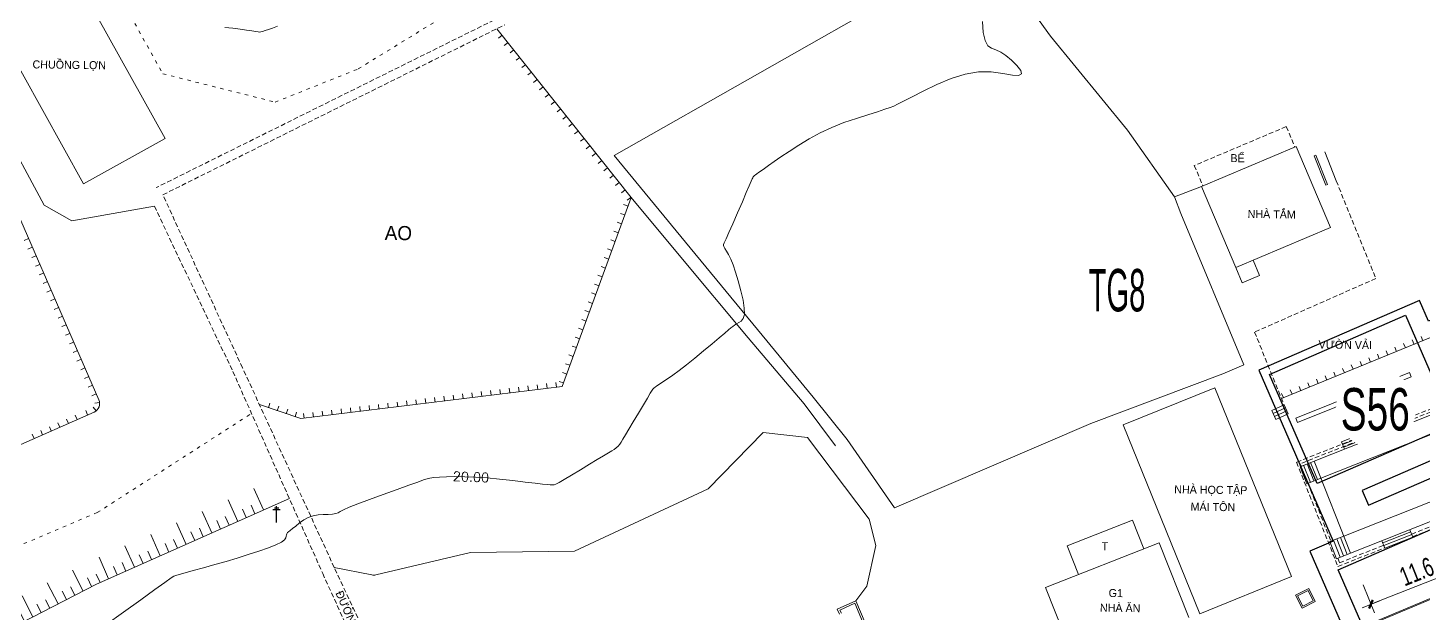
# Model space of a CAD drawing. Header units: inches. Extents: x 496359 to 501064, y 2374078 to 2377203.
# Drawn here: x 498356 to 498504.2, y 2376358.3 to 2376420.4 of the extents above; entities that cross this region are included whole.
import ezdxf
from ezdxf.enums import TextEntityAlignment as Align

# ---------------------------------------------------------------- set-up
doc = ezdxf.new("R2010")
doc.units = ezdxf.units.IN
doc.header["$MEASUREMENT"] = 0
doc.linetypes.add('ACAD_ISO03W100', pattern=[30, 12, -18])
doc.linetypes.add('DASHED', pattern=[0.75, 0.5, -0.25])
for name, color, linetype in [('cd', 7, 'Continuous'), ('chu', 6, 'Continuous'), ('coc', 1, 'Continuous'), ('MANH', 147, 'Continuous'), ('NOI', 2, 'Continuous'), ('tl', 8, 'Continuous')]:
    doc.layers.add(name, color=color, linetype=linetype)
for name, color, linetype, lineweight in [('EG Text2', 7, 'Continuous', 18), ('ISO', 252, 'Continuous', 20), ('LC Dim', 8, 'Continuous', 18), ('LC Net dam 1', 30, 'Continuous', 30), ('LC Net manh', 239, 'Continuous', 5), ('manh1', 67, 'Continuous', 13)]:
    doc.layers.add(name, color=color, linetype=linetype, lineweight=lineweight)
doc.styles.add('dien giai', font='', dxfattribs={"width": 0.8})
doc.styles.add('EG Hai', font='')
doc.styles.get("Standard").update_dxf_attribs({"font": 'vnsimli.shx', "height": 2})
doc.styles.add('style1', font='')
doc.styles.get('dien giai').set_extended_font_data('.VnArial NarrowH')
doc.styles.get('EG Hai').set_extended_font_data('.VnArial NarrowH')
doc.styles.get('style1').set_extended_font_data('.VnAvantH')
doc.dimstyles.new('DIM300', dxfattribs={"dimscale": 0.5, "dimtxt": 2, "dimasz": 0.006999999999999999, "dimexe": 1, "dimexo": 0, "dimgap": 0.4, "dimtad": 1, "dimtoh": 1, "dimdec": 1, "dimzin": 1, "dimdsep": 46, "dimtxsty": 'dien giai', "dimblk": 'rowdim', "dimcen": 2.5, "dimclrd": 256, "dimclre": 256, "dimclrt": 2, "dimazin": 0, "dimtfac": 1, "dimtdec": 1, "dimtix": 1, "dimtmove": 2, "dimatfit": 0, "dimldrblk": 'dot leader', "dimfxl": 2, "dimtolj": 1, "dimtzin": 0, "dimlwd": -1, "dimlwe": -1, "dimarcsym": 1})

# ---------------------------------------------------------------- blocks, each defined once
blk = doc.blocks.new('1')
at = {"layer": 'tl', "color": 250, "lineweight": 0}
blk.add_line((0, -0.5), (0, 0), dxfattribs=at)
blk = doc.blocks.new('cdien')
at = {"layer": 'cd', "extrusion": (-0.0005186573852502598, 0.0007689855314360053, 0.999999569827792)}
for p, q in [((-0.459985754583613, 3.144412337993913, -0.002933418654703424), (0.4886843127005704, 3.1446703799744, -0.002441582137115539)), ((0, 0), (-0.001049704209435731, 3.504816721539669, -0.002972533856058668)), ((-0.7965127634761302, 2.784041248790004, -0.002830840675530411), (0.764202508418748, 2.784465769470103, -0.00202169027567578))]:
    blk.add_line(p, q, dxfattribs=at)
blk = doc.blocks.new('t1')
at = {"layer": 'tl', "color": 250, "lineweight": 0}
for p, q in [((0, 0), (0, 2.5)), ((-2, 0), (-2, 1)), ((-1, 0), (-1, 1))]:
    blk.add_line(p, q, dxfattribs=at)
blk = doc.blocks.new('2')
at = {"layer": 'coc'}
blk.add_blockref('1', (0, 0.5), dxfattribs=at)
blk = doc.blocks.new('Nền HT mới')
at = {"layer": 'MANH', "linetype": 'ACAD_ISO03W100', "lineweight": 0, "ltscale": 0.03, "elevation": -28.37660884582989}
for points in [[(-22.72918896609463, 148.8071855692579), (-14.94618896609882, 134.7981855691796), (-3.011188966101145, 131.7851855693771), (5.816811033878366, 135.3191855693622), (19.17981103389047, 143.5301855694888), (28.64181103389001, 150.778185569161), (31.8478110338956, 173.6101855690977), (21.95081103389839, 196.7661855695223), (11.72481103387418, 207.5881855692169), (4.376811033876038, 212.5561855690939), (-16.79018896608159, 228.43418556912)], [(-75.99018896609323, 50.42218556948137), (-61.30718896607414, 52.41818556929138), (-45.44618896609882, 78.20418556913864), (-21.90318896609369, 88.16018556937706), (-5.526413028938805, 98.70351844554898), (-5.526413028938805, 98.70351844554898)]]:
    blk.add_lwpolyline(points, dxfattribs=at)
at = {"layer": 'MANH', "lineweight": 0, "elevation": -28.37660884582989}
for points in [[(60.31281103392121, 189.3601855690977), (65.1308110338914, 161.3691855691759), (70.01281103387464, 151.7171855694069), (79.33081103390305, 138.7831855695149), (87.49312829092833, 128.7908265897458)], [(60.84281103389094, 158.9881855691237), (63.93581103388442, 143.7221855692951), (32.99381103390351, 126.1051855692094)], [(-14.68848189798427, 127.933688086403), (-25.51348189799592, 147.40568808647)], [(-23.37218896607646, 123.1061855693733), (-34.19718896608811, 142.5781855694404)], [(20.5398110338765, 139.5851855691908), (34.78781103389792, 121.6441855695484), (27.47781103390025, 101.5761855691126), (-0.2971889661230307, 98.14718556910884), (-4.681187880570178, 99.63484055915978)], [(-33.68475809867505, 128.94917688653), (-32.17418896610161, 129.4911855691498), (-27.52518896612582, 120.8431855691051), (-24.59318896609602, 119.1681855692914), (-15.83718896610208, 120.723185569459)], [(-23.37218896607646, 123.1061855693733), (-14.68848189798427, 127.933688086403)], [(87.49312829092833, 128.7908265897458), (92.47621184372565, 121.7122279446958)], [(32.99381103390351, 126.1051855692094), (41.04981103388582, 116.30918556912), (48.20981103391841, 107.6381855694963), (54.12981103390212, 100.4151855692653), (57.71881103388023, 95.94718556938824), (62.73481103388349, 88.66218556923923)], [(105.4125668779643, 127.0685113677209), (95.35038161377179, 122.8178505123979)], [(109.0519549514911, 118.4533340362286), (105.4125668779061, 127.0685113677209)], [(107.3208048576535, 126.0693731046667), (107.5068971952469, 126.1426509450575)], [(108.5422344146691, 122.967498375514), (107.3208048576535, 126.0693731046667)], [(108.7283267522625, 123.0407762159048), (107.5068971952469, 126.1426509450575)], [(109.6587884401133, 123.4071654178588), (108.4373588830977, 126.5090401470115)], [(108.5422344146691, 122.967498375514), (108.7283267522625, 123.0407762159048)], [(34.78781103389792, 121.6441855695484), (39.8928110338793, 115.532185569351), (47.19781103387231, 106.7391855692877), (53.14781103388395, 99.70718556916472), (56.47981103387883, 95.26318556949627)], [(93.17039161199227, 119.9394953236369), (92.47621184372565, 121.7122279446958), (95.35038161377179, 122.8178505123979)], [(98.98976968729858, 114.2026731809055), (95.35038161377179, 122.8178505123979)], [(93.17039161199227, 119.9394953236369), (99.85527847381763, 103.8586861509284), (97.60882550164115, 102.8993379123895), (83.58225340064837, 97.6272946558347)], [(109.0519549514911, 118.4533340362286), (98.98976968729858, 114.2026731809055)], [(142.9067228105896, 116.2851111199161), (103.8436371558973, 100.2740488997115)], [(98.98976968729858, 114.2026731809055), (99.67314233049274, 112.5849901018119)], [(100.8321255741221, 114.9809564109346), (101.5154982173162, 113.3632733318409)], [(101.5154982171998, 113.3632733318409), (99.67314233037632, 112.5849901018119)], [(141.3545764677156, 107.1352134304507), (107.310142430365, 93.63550869044047)], [(142.0749940000869, 105.318417609149), (108.0305599627363, 91.81871286913884)], [(117.4349515980621, 103.0393376503525), (105.3679748069308, 98.19226759433877)], [(117.6213189226737, 102.5753686641729), (105.5543421315424, 97.7282986081591)], [(117.4349515980621, 103.0393376503525), (117.6213189226737, 102.5753686641729)], [(87.03097199218337, 97.48169162072372), (96.7559401916269, 101.4281252663968)], [(104.899943427944, 81.35932908201721), (96.7559401916269, 101.4281252663968)], [(102.8267192429676, 99.02628873841968), (104.1141857348312, 99.60187021125239)], [(102.969566632125, 98.70676624583211), (104.2570331239885, 99.28234771866482)], [(104.5427279023033, 98.64330273348969), (104.1141857350058, 99.60187021125239)], [(103.2552614104397, 98.06772126065698), (102.8267192431422, 99.02628873841968)], [(103.1124140212823, 98.38724375324455), (104.3998805131459, 98.96282522607726)], [(103.2552614104397, 98.06772126065698), (104.5427279023033, 98.64330273348969)], [(105.3679748069308, 98.19226759433877), (105.5543421314842, 97.7282986081591)], [(144.5117494516353, 99.17324911611286), (110.4673154142847, 85.67354437610265)], [(83.58225340064837, 97.6272946558347), (62.73481103388349, 88.66218556923923)], [(95.17497522850044, 77.41289543634412), (87.03097199218337, 97.48169162072372)], [(113.1367836741892, 96.83740440378097), (110.2275052959494, 95.68378266733271)], [(113.2473666174383, 96.55852914037314), (110.3380882391984, 95.40490740392488)], [(145.2321669840067, 97.35645329481122), (111.1877329466561, 83.85674855480102)], [(113.1367836743057, 96.83740440378097), (113.4422412532776, 96.06708160037306)], [(110.227505296124, 95.68378266733271), (110.532962875096, 94.9134598639248)], [(113.3579495606873, 96.27965387696531), (110.4486711824475, 95.12603214051705)], [(107.3101424305396, 93.63550869090614), (105.8228076906571, 93.04573299357799)], [(107.2868925932025, 91.52382502047476), (106.5664750605983, 93.34062084224206)], [(107.6587262780567, 91.67126894503963), (106.9383087454526, 93.48806476634127)], [(111.1877329466561, 83.85674855480102), (107.3101424304232, 93.63550869044047)], [(106.5432252230285, 91.22893717181068), (105.8228076906571, 93.04573299357799)], [(106.9150589081155, 91.37638109637555), (106.1946413757441, 93.19317691814285)], [(108.030559962911, 91.81871286913884), (106.5432252230285, 91.22893717181068)], [(88.01458146010282, 87.36332268262413), (81.09003665962246, 84.63729420066011)], [(88.01458146010282, 87.36332268262413), (89.21558264841315, 84.31258913776037)], [(117.5619012510333, 86.12004010047895), (114.6062401081481, 84.94802611734849)], [(117.783067137706, 85.56228957366329), (117.4713482387642, 86.34840258112308)], [(90.8689376181037, 84.96347563894597), (78.79315103579302, 80.20952586870771)], [(81.09003665979708, 84.63729420066011), (82.29103784799099, 81.58656065579635)], [(93.99750949856116, 77.01640674652663), (90.86893761816191, 84.96347563894597)], [(110.4673154142847, 85.67354437610265), (108.9799806748679, 85.0837686787745)], [(109.7003982070064, 83.26697285793853), (108.9799806748679, 85.0837686787745)], [(110.0722318918606, 83.4144167825034), (109.3518143597221, 85.23121260333937)], [(110.4440655767148, 83.5618607066026), (109.7236480448091, 85.37865652743858)], [(110.815899261569, 83.70930463070181), (110.0954817294305, 85.52610045200345)], [(114.8274059948208, 84.39027559053284), (114.515687095879, 85.17638859799263)], [(117.6724841942823, 85.84116483707112), (114.7168230513971, 84.66915085394066)], [(117.7830671375314, 85.56228957366329), (114.8274059946461, 84.39027559053284)], [(111.1877329466561, 83.85674855480102), (109.7003982070064, 83.26697285793853)], [(119.888987304822, 57.88771235797685), (112.3677748168748, 75.98138204444331), (128.6504348482749, 82.80969913577792), (136.411860603087, 65.08560154954102)], [(119.9813272459478, 57.92609640764204), (112.4983787341671, 75.92771501228344), (128.5983220531534, 82.679407789783), (136.3202584122237, 65.04548872582745)], [(81.92172291625047, 72.26245697628838), (78.79315103585122, 80.20952586870771)], [(95.17497522850044, 77.41289543634412), (104.899943427944, 81.35932908201721)], [(107.4213931581517, 78.71986602008474), (106.0284004739997, 78.0256244320808), (105.3466167789929, 79.39362040901688), (106.7396094631449, 80.08786199702081), (107.4213931581517, 78.71986602008474)], [(61.0042283579287, 73.1915822787596), (58.6519622082169, 78.79645401978996), (56.66894277767733, 77.90798233909663), (56.92830016860262, 77.38000479335096)], [(60.81981103390444, 73.11418556928766), (58.54681103391795, 78.53018556948882), (56.93981103389979, 77.81018556928393), (57.10781103390491, 77.46818556910512)]]:
    blk.add_lwpolyline(points, dxfattribs=at)
at = {"layer": 'MANH', "linetype": 'DASHED', "lineweight": 0, "elevation": -28.37660884582989}
for points in [[(41.04781103390724, 150.8511855694851), (-15.65118896611511, 122.6981855695522)], [(-14.94418896612024, 121.9391855694739), (21.39081103390072, 140.0131855694963)], [(104.3564742952631, 129.1791905136233), (94.58912694047194, 125.0530807300856)], [(104.3564742952631, 129.1791905136233), (105.273012010618, 127.0095579302324)], [(94.58912694064657, 125.0530807300856), (95.50566465594329, 122.8834481466947)], [(109.6587884401133, 123.4071654178588), (113.8588237487174, 113.0383434830619), (100.9950404639285, 107.3513952153189), (104.1141857348312, 99.60187021125239)], [(17.25081103388675, 41.27318556927275), (19.33281103388163, 43.87218556920197), (12.73181103391562, 58.81318556931001), (13.02581103391003, 61.33718556951862), (3.262811033874641, 82.33118556946647), (-6.473188966100679, 103.5381855694031), (-14.94418896612024, 121.9391855694739)], [(-15.83718896610208, 120.723185569459), (-7.511188966101145, 103.1671855691275), (2.036811033908634, 81.69418556936216), (11.14981103392074, 61.60018556932118)]]:
    blk.add_lwpolyline(points, dxfattribs=at)
at = {"layer": 'MANH', "lineweight": 0, "elevation": -28.37660884582989}
for points in [[(-23.12696453486114, 98.45327150723097), (-22.24573860375222, 98.84225659718868, 0.4128381550896574), (-21.73283555858779, 100.1566134998029), (-33.82654133421147, 127.9064676286107, 0.3948705443784052), (-35.08099461585061, 128.448191987296), (-63.36377333657128, 118.3000224725729, 0.4228767763157559), (-63.95692205440264, 116.9934466145387), (-52.10708261327363, 86.79971358453986, 0.4264808700852883), (-50.77238365920039, 86.25020818080884), (-23.12696453486114, 98.45327150723097)], [(3.262811033874641, 82.33118556946647), (7.241131585736184, 81.53514193877709, 0.1081862420501887), (7.668800535383525, 81.54286088276785), (17.7448110338928, 83.94018556917217), (28.75481103390212, 84.05018556950745), (42.9608110339077, 90.67918556923178), (48.82281103387231, 96.67318556917962), (53.50781103386998, 96.16218556923923), (60.05281103391189, 87.47018556943294), (60.76981103391608, 84.67818556953353), (59.82381103391981, 80.34518556943294), (58.6519622082169, 78.79645401978996)], [(-92.70182965322874, 38.81958021404353), (-78.28218896610906, 42.19318556919825), (-68.89818896608904, 45.94818556955215), (-60.32518896611418, 47.86818556947765), (-56.54318896610766, 47.16418556910139), (-54.01118896610114, 49.6081855692355), (-50.17718896612769, 56.7831855695149), (-45.43754890851687, 68.23796320282054, -0.1777570686225351), (-44.97068319678783, 68.74501497153324), (-21.99655109922878, 80.55410144752022), (-1.507282399858923, 89.664683925399)]]:
    blk.add_lwpolyline(points, format="xyb", dxfattribs=at)
at = {"layer": 'MANH', "color": 5, "linetype": 'DASHED', "lineweight": 0, "elevation": -28.37660884582989}
for points in [[(142.3024923215316, 95.38154707843569), (147.3555067837051, 97.3956700972667), (142.8814904836518, 108.3697864692112), (105.4383689588913, 93.52239365963396), (109.8331591268116, 82.43932578055319)], [(142.1919092022044, 95.66042278655004), (146.9635613709152, 97.56239527085927), (142.7158635143469, 107.9813851592517), (105.8278271658392, 93.35410133930054), (105.9328087578806, 93.089351927807)], [(106.6532262904266, 91.2725561060397), (109.0899817419167, 85.12738761300352)], [(117.6567823681444, 85.8807627250826), (123.8457987484917, 88.34769418737051)], [(117.7673654875298, 85.60188701743391), (123.9563818677607, 88.06881847925615)], [(109.8103992740553, 83.31059179216754), (110.0012539513455, 82.82928204530981), (114.7032125199376, 84.70347477862742)], [(109.8331591268116, 82.43932578055319), (114.8137956392648, 84.42459907097873)]]:
    blk.add_lwpolyline(points, dxfattribs=at)
at = {"layer": 'MANH', "lineweight": 0, "elevation": -28.37660884582989}
blk.add_lwpolyline([(107.2202341306884, 78.7872087680189), (106.095743221701, 78.22678345948589), (105.5477758064562, 79.32627766108271), (106.6722667154436, 79.88670296961573)], close=True, dxfattribs=at)
at = {"layer": 'manh1', "color": 1, "lineweight": 0, "elevation": -28.37660884582989}
blk.add_lwpolyline([(-20.99454193288238, 76.24796157045421), (-19.11804727481922, 77.57456697797534), (-17.27523823437059, 78.90362829057631), (-15.79106778051482, 79.97659178957474), (-14.71992469013912, 80.74986341729891), (-14.06318865582125, 81.22043254081291), (-13.7747490566062, 81.41382942948621), (-13.57656247372051, 81.48624632595238), (-13.19043044716364, 81.59404298424852), (-12.56915706814743, 81.76392226521057), (-11.70776534435117, 81.99974157236647), (-10.62358922999829, 82.29794247675818), (-9.425609442691893, 82.6333169890022), (-8.223069067981669, 82.98053253855687), (-7.035138635425938, 83.33515862696004), (-5.867598237407037, 83.6959448353773), (-4.735957897147273, 84.05981914367658), (-3.727497662936912, 84.4095998531593), (-2.929348223023226, 84.7281235334849), (-2.355974080443957, 85.01244604908061), (-2.007031566167825, 85.26206601591912), (-1.865994161572416, 85.47691926308107), (-1.834046425235101, 85.65712215233725), (-1.812289865100865, 85.80283511610833), (-1.783616607305703, 85.91430249292534), (-1.744277902233989, 85.992829874569), (-1.688889126114191, 86.04600647505504), (-1.58889128447754, 86.11806198762861), (-1.415812421410919, 86.25318007025999), (-1.164877181693555, 86.45862768538427), (-0.835905389331856, 86.73382295150441), (-0.4325913442253295, 87.06800761487466), (0.0227189788756732, 87.39721404103693), (0.5076255598733042, 87.65747696761173), (1.018055784404169, 87.83805475890767), (1.551973984872348, 87.93846286362168), (2.101238771520912, 87.96653560916093), (2.619037472356467, 87.96976351266858), (3.058692964846159, 87.99570105219391), (3.413012705398614, 88.05263028195259), (3.68551855604619, 88.14268904965502), (3.904534230187892, 88.2704223901419), (4.236480147989823, 88.4609626605561), (4.847625623927343, 88.73934845015538), (5.765236630749314, 89.10946841439363), (6.986639691695927, 89.56961589114871), (8.468527972295306, 90.10566225782168), (9.953733944047599, 90.63454244187233), (11.18511121231586, 91.0732024800418), (12.1195008833356, 91.4075915202884), (12.75509598933149, 91.63645841641483), (13.12421361665929, 91.76634713908788), (13.42256325111248, 91.83777266129982), (13.84601884545282, 91.89130016923082), (14.42804875254387, 91.93382513983306), (15.17358913831868, 91.96615524118897), (16.07878864399845, 91.98624101182577), (17.11560295243271, 91.98097800737378), (18.25573600392545, 91.93725633615759), (19.49357424717618, 91.85298840696123), (20.82373243157508, 91.72875855857637), (22.21951260598598, 91.57016042055693), (23.52611231414357, 91.4101714267781), (24.58882566722332, 91.28176650446039), (25.38163068745507, 91.19052175473553), (25.90310139669327, 91.13691884599757), (26.1707039031362, 91.11827168421951), (26.29066083481757, 91.11798204802108), (26.36931337725127, 91.11942837242168), (26.42495753994899, 91.11976117309314), (26.46102819481621, 91.11850510578734), (26.47983856330848, 91.11565758748111), (26.49183310301032, 91.11167846894023), (26.5074407345428, 91.10707912122962), (26.52886592306186, 91.10221759922933), (26.5589065382419, 91.09873086162042), (26.61214533244947, 91.10608261212838), (26.77328095055873, 91.17941810744014), (27.12689300376678, 91.37381259625909), (27.68673100672186, 91.69823973806706), (28.45071243652365, 92.1514662280133), (29.39259264094744, 92.71711859008428), (30.35698623065127, 93.29818926280495), (31.18848804530444, 93.79766514472794), (31.86071503983567, 94.19913399260622), (32.37077410280926, 94.50113543490079), (32.72768961178826, 94.71131949493792), (32.98850094207319, 94.87704668188599), (33.21039616753569, 95.04579232907054), (33.40344055305923, 95.22601023357493), (33.5708376159937, 95.42094784643632), (33.72174319316855, 95.64163607353476), (33.90788878925832, 95.95101290283856), (34.18089988542943, 96.411871590597), (34.54919015412906, 97.03422992205378), (35.01161614869943, 97.81540135055911), (35.55290351628082, 98.72924881423023), (36.08254958660564, 99.62163648376372), (36.51005215017813, 100.3384479907727), (36.8201400781445, 100.8536824848889), (37.01168880810019, 101.1654512406712), (37.09322209348193, 101.2884227479262), (37.11700701708196, 101.3124966755895), (37.13540332415596, 101.3276976495436), (37.15758340340562, 101.3495688596195), (37.18622184172727, 101.3813448175242), (37.22819377208816, 101.4268894027373), (37.32207540533727, 101.5061513846194), (37.50640543865029, 101.6390290324962), (37.78779641067831, 101.8290327367758), (38.1673848543478, 102.0773265566131), (38.64537743048731, 102.3873844649097), (39.2218775696283, 102.7788862431808), (39.89687975222932, 103.2714225015989), (40.66982798662957, 103.867843031363), (41.53739184228925, 104.5656559653034), (42.48014472902742, 105.3470603101341), (43.38485753519217, 106.107741972377), (44.13836146292033, 106.7434172275862), (44.72165211861011, 107.2364976615099), (45.13387193723338, 107.5857365177399), (45.38887992362015, 107.8012416678866), (45.57068767055625, 107.944907101748), (45.76334457827488, 108.0787611845335), (45.98097430414509, 108.2138524301736), (46.22426939098386, 108.3544435537806), (46.48326143832401, 108.5150623320988), (46.6974475003708, 108.7786127132749), (46.80630285776442, 109.2278485148599), (46.7997066941507, 109.8762466124645), (46.67745883047337, 110.7219144380106), (46.44847900851619, 111.7400197106799), (46.16648585891107, 112.7834613136401), (45.88525386970014, 113.7051009949682), (45.61409378709959, 114.4798465342647), (45.35509559949151, 115.1042828638492), (45.11148849071924, 115.5830117966434), (44.90055757709069, 115.9470592778562), (44.73956669110794, 116.2276596370539), (44.63159603503755, 116.4308733725375), (44.57786298753217, 116.5618291505998), (44.58259162132617, 116.6452384665063), (44.66990899091343, 116.8242416316098), (44.86386468017463, 117.2418026993437), (45.16814046440868, 117.921399366056), (45.5807774124014, 118.8609337689741), (46.08634016087035, 120.0243410192816), (46.59417546127679, 121.1973296566321), (47.01364427054523, 122.1655750581449), (47.3294106641597, 122.8927801940044), (47.54009813856555, 123.3754875068007), (47.65278359601962, 123.629248682355), (47.71130495350098, 123.7508313948674), (47.75958477723634, 123.8371755922599), (47.80529251345888, 123.9050388642972), (47.85052227275901, 123.9580268081663), (47.90016927296983, 124.0010154186202), (47.98151070927725, 124.0596550632654), (48.12181632931333, 124.159540638273), (48.32592921582273, 124.3051598360216), (48.59563811799035, 124.4978439188017), (48.93683244899603, 124.7410927623896), (49.38305993687118, 125.0545743633447), (49.96782227617678, 125.4578916271603), (50.69668664364599, 125.9540887958756), (51.56955440371985, 126.5418284199586), (52.58026656829043, 127.2100415555215), (53.69196784316318, 127.8936519901654), (54.86769246933272, 128.5275693311742), (56.10050820402557, 129.1006253873384), (57.38578735007195, 129.6109013929417), (58.70269596658636, 130.0580529476902), (59.93085810589128, 130.4419324155351), (60.95007734228147, 130.7625005398331), (61.74077638803737, 131.0201715710027), (62.30568794219744, 131.2174702681987), (62.68078548711946, 131.3691309340684), (63.07917721831927, 131.5610346276699), (63.71395189129271, 131.8789507364309), (64.62094690936374, 132.336831859724), (65.80209793709673, 132.9326242086863), (67.23318155832112, 133.6400524498349), (68.76692161121628, 134.3035183692737), (70.25579991535506, 134.7674911464019), (71.67389892245865, 135.0061672068587), (73.01323152450368, 135.0202559227509), (74.25179262081383, 134.8398171010813), (75.26553871535452, 134.644500210361), (75.93065437459609, 134.6139701646207), (76.22673093557114, 134.7783948881006), (76.15513185307373, 135.1391170089519), (75.74444651930116, 135.6740243741697), (75.16484783305077, 136.249101439902), (74.58661872760149, 136.7303349845497), (74.03911883797718, 137.0956291164657), (73.5282230417406, 137.3464217124892), (73.0598209680802, 137.5134359225085), (72.6633755153207, 137.7795727699449), (72.36819254188322, 138.3276876615746), (72.17906239931926, 139.1881844470663), (72.09542133770174, 140.3606308171911)], dxfattribs=at)
at = {"layer": 'manh1', "lineweight": 0, "elevation": -28.37660884582989}
blk.add_lwpolyline([(-8.36299483541643, 139.7273122989027), (-7.521209574532804, 139.6323178680068), (-6.734227845440728, 139.52691217553), (-6.042683482980465, 139.426041931325), (-5.487083964685553, 139.3446801783903), (-5.073912297312745, 139.2854209867692), (-4.801557137859163, 139.2488561421087), (-4.653868881457129, 139.2359417103617), (-4.53556108590692, 139.2518226899592), (-4.351311735338641, 139.3016300084455), (-4.084723656701499, 139.3862217948226), (-3.732734401472953, 139.5056157987019), (-3.293369358575546, 139.6590602914257), (-2.757840666333323, 139.8420273628471)], dxfattribs=at)
at = {"layer": 'cd', "lineweight": 0, "xscale": 0.5, "yscale": 0.5, "zscale": 0.5, "rotation": 0.2672157837457423}
blk.add_blockref('cdien', (-2.854188966094625, 87.10918556939941, -8.71760884582989), dxfattribs=at)
at = {"layer": 'NOI', "lineweight": 0}
for name, p, rotation in [('1', (21.08937644213893, 138.8931759544103, -12.78060884582989), 308.4551492584099), ('1', (21.71127826784959, 138.110080737566, -12.78060884582989), 308.4551492584099), ('1', (22.33318009350205, 137.3269855202561, -12.78060884582989), 308.4551492584099), ('1', (22.95508191921272, 136.5438903029462, -12.78060884582989), 308.4551492584099), ('1', (23.57698374492338, 135.7607950856363, -12.78060884582989), 308.4551492584099), ('1', (24.19888557063405, 134.9776998687921, -12.78060884582989), 308.4551492584099), ('1', (24.82078739634471, 134.1946046514822, -12.78060884582989), 308.4551492584099), ('1', (25.44268922199717, 133.4115094341723, -12.78060884582989), 308.4551492584099), ('1', (26.06459104770784, 132.6284142168624, -12.78060884582989), 308.4551492584099), ('1', (26.6864928734185, 131.8453190000182, -12.78060884582989), 308.4551492584099), ('1', (27.30839469912917, 131.0622237827083, -12.78060884582989), 308.4551492584099), ('1', (27.93029652478162, 130.2791285653984, -12.78060884582989), 308.4551492584099), ('1', (28.55219835049229, 129.4960333480885, -12.78060884582989), 308.4551492584099), ('1', (29.17410017620296, 128.7129381312443, -12.78060884582989), 308.4551492584099), ('1', (29.79600200191362, 127.9298429139344, -12.78060884582989), 308.4551492584099), ('1', (30.41790382762429, 127.1467476966245, -12.78060884582989), 308.4551492584099), ('1', (31.03980565327674, 126.3636524793146, -12.78060884582989), 308.4551492584099), ('1', (31.66170747898741, 125.5805572620047, -12.78060884582989), 308.4551492584099), ('1', (32.28360930469807, 124.7974620451605, -12.78060884582989), 308.4551492584099), ('1', (32.90551113040874, 124.0143668278506, -12.78060884582989), 308.4551492584099), ('1', (33.5274129560612, 123.2312716105407, -12.78060884582989), 308.4551492584099), ('1', (34.14931478177186, 122.4481763932308, -12.78060884582989), 308.4551492584099), ('1', (34.77121660748253, 121.6650811763866, -12.78060884582989), 308.4551492584099), ('1', (34.45468192483986, 120.7296527432663, -12.78060884582989), 249.9852646932458), ('1', (33.77015832125198, 118.8504434851384, -12.78060884582989), 249.9852646932458), ('1', (34.11242012301682, 119.7900481139695, -12.78060884582989), 249.9852646932458), ('2', (-29.20015526789484, 117.2909010797193, -28.37660884582989), 113.5481263353955), ('1', (33.0856347176059, 116.9712342265448, -12.78060884582989), 249.9852646932458), ('1', (33.42789651942894, 117.9108388558416, -12.78060884582989), 249.9852646932458), ('2', (-28.80063604318548, 116.374176263289, -28.37660884582989), 113.5481263353955), ('1', (32.74337291584106, 116.0316295977136, -12.78060884582989), 249.9852646932458), ('2', (-28.40111681847611, 115.4574514468586, -28.37660884582989), 113.5481263353955), ('2', (-28.00159759376675, 114.5407266304283, -28.37660884582989), 113.5481263353955), ('1', (32.05884931219498, 114.1524203395857, -12.78060884582989), 249.9852646932458), ('1', (32.40111111401802, 115.0920249684168, -12.78060884582989), 249.9852646932458), ('2', (-27.60207836905738, 113.6240018139979, -28.37660884582989), 113.5481263353955), ('2', (-27.20255914434802, 112.7072769975675, -28.37660884582989), 113.5481263353955), ('1', (31.71658751043014, 113.2128157102889, -12.78060884582989), 249.9852646932458), ('2', (-26.80303991963865, 111.7905521811372, -28.37660884582989), 113.5481263353955), ('1', (31.03206390678406, 111.3336064521609, -12.78060884582989), 249.9852646932458), ('1', (31.3743257086071, 112.2732110814577, -12.78060884582989), 249.9852646932458), ('2', (-26.40352069492928, 110.8738273647068, -28.37660884582989), 113.5481263353955), ('2', (-26.00400147021992, 109.9571025482765, -28.37660884582989), 113.5481263353955), ('1', (30.68980210501923, 110.3940018228641, -12.78060884582989), 249.9852646932458), ('2', (-25.60448224551055, 109.0403777318461, -28.37660884582989), 113.5481263353955), ('1', (30.00527850137314, 108.5147925647361, -12.78060884582989), 249.9852646932458), ('1', (30.34754030319618, 109.4543971940329, -12.78060884582989), 249.9852646932458), ('2', (-25.20496302080119, 108.1236529154157, -28.37660884582989), 113.5481263353955), ('2', (-24.80544379609182, 107.2069280989854, -28.37660884582989), 113.5481263353955), ('1', (29.32075489778526, 106.6355833066082, -12.78060884582989), 249.9852646932458), ('1', (29.66301669960831, 107.575187935905, -12.78060884582989), 249.9852646932458), ('1', (118.8491351804159, 106.4244581283456, -1.499608845829886), 202.2875980366736), ('2', (-24.40592457138246, 106.290203282555, -28.37660884582989), 113.5481263353955), ('2', (-24.00640534667309, 105.3734784661247, -28.37660884582989), 113.5481263353955), ('1', (28.97849309602043, 105.695978677777, -12.78060884582989), 249.9852646932458), ('1', (115.1479678527148, 104.9074345915033, -1.499608845829886), 202.2875980366736), ('1', (116.073259684611, 105.2866904758303, -1.499608845829886), 202.2875980366736), ('1', (116.9985515165654, 105.6659463601572, -1.499608845829886), 202.2875980366736), ('1', (117.9238433485198, 106.0452022440186, -1.499608845829886), 202.2875980366736), ('2', (-23.60688612196373, 104.4567536496943, -28.37660884582989), 113.5481263353955), ('1', (28.29396949237434, 103.8167694191834, -12.78060884582989), 249.9852646932458), ('1', (28.63623129419739, 104.7563740484802, -12.78060884582989), 249.9852646932458), ('1', (111.4468005250137, 103.3904110541953, -1.499608845829886), 202.2875980366736), ('1', (112.3720923569099, 103.7696669385223, -1.499608845829886), 202.2875980366736), ('1', (113.2973841888643, 104.1489228228493, -1.499608845829886), 202.2875980366736), ('1', (114.2226760207604, 104.5281787071763, -1.499608845829886), 202.2875980366736), ('2', (-23.20736689725436, 103.5400288332639, -28.37660884582989), 113.5481263353955), ('2', (-22.80784767254499, 102.6233040163679, -28.37660884582989), 113.5481263353955), ('1', (27.95170769060951, 102.8771647903523, -12.78060884582989), 249.9852646932458), ('1', (107.7456331972544, 101.8733875168873, -1.499608845829886), 202.2875980366736), ('1', (108.6709250292088, 102.2526434012143, -1.499608845829886), 202.2875980366736), ('1', (109.5962168611049, 102.6318992855413, -1.499608845829886), 202.2875980366736), ('1', (110.5215086930593, 103.0111551698683, -1.499608845829886), 202.2875980366736), ('2', (-22.40832844783563, 101.7065791999376, -28.37660884582989), 113.5481263353955), ('2', (-22.00880922312626, 100.7898543835072, -28.37660884582989), 113.5481263353955), ('1', (16.94239782856766, 100.2755219549326, -12.78060884582989), 187.0379156781825), ('1', (17.93486311543256, 100.3980480925566, -12.78060884582989), 187.0379156781825), ('1', (18.92732840229746, 100.5205742301805, -12.78060884582989), 187.0379156781825), ('1', (19.91979368916236, 100.6431003673388, -12.78060884582989), 187.0379156781825), ('1', (20.91225897602726, 100.7656265049627, -12.78060884582989), 187.0379156781825), ('1', (21.90472426289216, 100.8881526425866, -12.78060884582989), 187.0379156781825), ('1', (22.89718954975706, 101.0106787797449, -12.78060884582989), 187.0379156781825), ('1', (23.88965483662196, 101.1332049173689, -12.78060884582989), 187.0379156781825), ('1', (24.88212012348686, 101.2557310549928, -12.78060884582989), 187.0379156781825), ('1', (25.87458541035176, 101.3782571926167, -12.78060884582989), 187.0379156781825), ('1', (26.86705069721665, 101.500783329775, -12.78060884582989), 187.0379156781825), ('1', (27.60944588878647, 101.9375601610554, -12.78060884582989), 249.9852646932458), ('1', (104.0444658695533, 100.356363980045, -1.499608845829886), 202.2875980366736), ('1', (104.9697577015077, 100.735619864372, -1.499608845829886), 202.2875980366736), ('1', (105.8950495334038, 101.114875748699, -1.499608845829886), 202.2875980366736), ('1', (106.8203413653582, 101.494131633026, -1.499608845829886), 202.2875980366736), ('2', (-22.02657525345694, 98.9748605898967, -28.37660884582989), 38.53445307030697), ('2', (-21.65473312790982, 99.8586755152246, -28.37660884582989), 95.83023258251332), ('1', (-3.734224086098948, 99.31350028462839, -12.78060884582989), 161.256001623138), ('1', (-2.787260291627717, 98.992160010097, -12.78060884582989), 161.256001623138), ('1', (5.032814386188875, 98.80520830530804, -12.78060884582989), 187.0379156781825), ('1', (6.025279673053774, 98.92773444246632, -12.78060884582989), 187.0379156781825), ('1', (7.017744959918673, 99.05026058009025, -12.78060884582989), 187.0379156781825), ('1', (8.010210246783572, 99.17278671771419, -12.78060884582989), 187.0379156781825), ('1', (9.002675533648471, 99.29531285533812, -12.78060884582989), 187.0379156781825), ('1', (9.99514082051337, 99.4178389924964, -12.78060884582989), 187.0379156781825), ('1', (10.98760610737827, 99.54036513012034, -12.78060884582989), 187.0379156781825), ('1', (11.98007139424317, 99.66289126774427, -12.78060884582989), 187.0379156781825), ('1', (12.97253668110807, 99.78541740490255, -12.78060884582989), 187.0379156781825), ('1', (13.96500196797297, 99.90794354252648, -12.78060884582989), 187.0379156781825), ('1', (14.95746725483787, 100.0304696801504, -12.78060884582989), 187.0379156781825), ('1', (15.94993254170276, 100.1529958177744, -12.78060884582989), 187.0379156781825), ('2', (-24.95663989084551, 97.64562796469909, -28.37660884582989), 23.81731431616631), ('2', (-24.04180221282422, 98.04944973619786, -28.37660884582989), 23.81731431616631), ('2', (-22.92558876331441, 98.54216150654611, -28.37660884582989), 23.8173143216624), ('1', (-1.840296497156487, 98.67081973603126, -12.78060884582989), 161.256001623138), ('1', (-0.8933327026852567, 98.34947946149987, -12.78060884582989), 161.256001623138), ('1', (0.07048795186437928, 98.19257761765402, -12.78060884582989), 187.0379156781825), ('1', (1.062953238729278, 98.31510375527796, -12.78060884582989), 187.0379156781825), ('1', (2.055418525594177, 98.4376298929019, -12.78060884582989), 187.0379156781825), ('1', (3.047883812459077, 98.56015603006017, -12.78060884582989), 187.0379156781825), ('1', (4.040349099323976, 98.6826821676841, -12.78060884582989), 187.0379156781825), ('2', (-28.61599060275603, 96.03034087963533, -28.37660884582989), 23.81731431616631), ('2', (-27.70115292479295, 96.4341626511341, -28.37660884582989), 23.81731431616631), ('2', (-26.78631524682987, 96.83798442216721, -28.37660884582989), 23.81731431616631), ('2', (-25.87147756880859, 97.24180619366598, -28.37660884582989), 23.81731431616631), ('t1', (-4.248506433034891, 88.445794758798, -28.37660884582989), 23.97239107528449), ('t1', (-6.989730466210858, 87.22690559266266, -28.37660884582989), 23.97239107528449), ('t1', (-9.730954499386826, 86.00801642606166, -28.37660884582989), 23.97239107528449), ('t1', (-12.47217853256279, 84.78912725992632, -28.37660884582989), 23.97239107528449), ('t1', (-17.95462659897294, 82.35134892718997, -28.37660884582989), 23.97239107528449), ('t1', (-15.21340256573876, 83.57023809332532, -28.37660884582989), 23.97239107528449), ('t1', (-20.6958506321489, 81.13245976058897, -28.37660884582989), 23.97239107528449), ('t1', (-23.39867678412247, 79.83338549634573, -28.37660884582989), 27.20391866417931), ('t1', (-26.06683211004838, 78.46190922748428, -28.37660884582989), 27.20391866417931), ('t1', (-28.73498743597429, 77.09043295815718, -28.37660884582989), 27.20391866417931)]:
    blk.add_blockref(name, p, dxfattribs=dict(at, rotation=rotation))
at = {"layer": 'chu', "color": 6, "lineweight": 0, "style": 'style1'}
for s, height, rotation, p in [('CHUåNG LîN', 0.85, 359.2672157837458, (-28.78152321790822, 135.3719918829775, -28.37660884582989)), ('bÓ', 0.85, 359.2672157837458, (98.41367300897127, 125.4130683973817, -28.37660884582989)), ('nhµ t¾m', 0.85, 359.2672157837458, (100.2458438160293, 119.4762392406737, -28.37660884582989)), ('AO', 1.5, 359.2672157837458, (8.612486618284493, 117.1446069604171, -28.37660884582989)), ('V¦êN V¶I', 0.85, 359.2672157837458, (107.7792826310661, 105.606001359356, -28.37660884582989)), ('NHµ HäC TËP', 0.85, 359.2672157837458, (92.4522810983517, 90.21223304974046, -28.37660884582989)), ('M¸I T¤N', 0.85, 359.2672157837458, (94.18727835757181, 88.37057223212105, -28.37660884582989)), ('T', 0.85, 359.2672157837458, (84.74683145777544, 84.17156039126348, -28.37660884582989)), ('G1', 0.85, 359.2672157837458, (85.48674042924995, 79.19663944183048, -28.37660884582989)), ('§¦êNG B£ T¤NG', 0.85, 293.6623851641781, (3.368948553460541, 79.62030631251764, -28.37660884582989)), ('NHµ ¡N', 0.85, 359.2672157837458, (84.56319694308786, 77.63378504565117, -56.06260884582989))]:
    blk.add_text(s, height=height, rotation=rotation, dxfattribs=at).set_placement(p)
at = {"layer": 'manh1', "lineweight": 0}
blk.add_text('20.00', height=1, rotation=357.8039051114957, dxfattribs=at).set_placement((17.77962117433071, 91.95551432477441, -28.37660884582989), align=Align.MIDDLE)
blk = doc.blocks.new('rowdim')
blk.add_line((-200, 7.105427357601002e-15), (200, 7.105427357601002e-15))
at = {"const_width": 50}
blk.add_lwpolyline([(-70.71067811865474, -70.71067811865474), (70.71067811865476, 70.71067811865476)], dxfattribs=at)
blk = doc.blocks.new('*D348')
at = {"layer": 'Defpoints', "color": 0, "transparency": 16777216}
for p in [(498508.6032453034, 2376365.527909408), (498497.8219270787, 2376361.25277261), (498498.6352527804, 2376359.20167492)]:
    blk.add_point(p, dxfattribs=at)
at = {"layer": 'LC Dim', "transparency": 16777216}
for p, q in [((498508.6032453034, 2376365.527909408), (498509.7851808161, 2376362.547227507)), ((498509.4119230841, 2376363.47496867), (498498.6399007015, 2376359.203517969)), ((498497.8219270787, 2376361.25277261), (498499.0038625913, 2376358.272090708))]:
    blk.add_line(p, q, dxfattribs=at)
at = {"layer": 'LC Dim', "transparency": 16777216, "xscale": 0.005, "yscale": 0.005, "zscale": 0.005}
for p, rotation in [((498509.4165710051, 2376363.476811719), 21.629906245472), ((498498.6352527804, 2376359.20167492), 201.6299062454721)]:
    blk.add_blockref('rowdim', p, dxfattribs=dict(at, rotation=rotation))
at = {"layer": 'LC Dim', "color": 2, "transparency": 16777216, "insert": (498503.5020635434, 2376362.660318181), "char_height": 2, "attachment_point": 5, "rotation": 21.629906245472014, "style": 'dien giai'}
blk.add_mtext('\\A1;11.6', dxfattribs=at)
blk = doc.blocks.new('dot leader')
at = {"const_width": 50}
blk.add_lwpolyline([(-25, 0, 1), (25, 0, 1)], format="xyb", close=True, dxfattribs=at)

msp = doc.modelspace()

# ---------------------------------------------------------------- block references
at = {"layer": 'LC Net manh'}
msp.add_blockref('Nền HT mới', (498385.2951889661, 2376280.772814431, 2.924608845829887), dxfattribs=at)

# ---------------------------------------------------------------- dimensions: what is measured, and where the dimension line sits
at = {"layer": 'LC Dim'}
dim = msp.add_aligned_dim(p1=(498508.6032453033, 2376365.527909408, -25.452), p2=(498497.8219270787, 2376361.25277261, -25.452), distance=2.206467863231928, dimstyle='DIM300', override={"dimscale": 1, "dimasz": 0.005, "dimpost": ''}, dxfattribs=at)
dim.commit()
dim.dimension.update_dxf_attribs({"geometry": '*D348', "text_midpoint": (498503.5020635434, 2376362.660318181, -25.452)})

# ---------------------------------------------------------------- next in the draw order: wipeouts: each hides what was drawn before it
at = {"ltscale": 500}
for points, z in [([(498468.75968066574, 2376389.6340529616), (498468.2937489655, 2376390.1844547004), (498468.04192484234, 2376390.5848136446), (498467.80860446603, 2376391.0789763145), (498467.63903198316, 2376391.6061123475), (498467.54587713967, 2376392.099595329), (498467.5127210575, 2376392.539610196), (498467.5333178631, 2376393.0662445864), (498467.59419285203, 2376393.4703022134), (498467.7521563481, 2376394.045188441), (498467.8772844844, 2376394.359829625), (498468.1006749227, 2376394.793131665), (498468.3661511023, 2376395.1897209436), (498468.7461477626, 2376395.62765469), (498469.1514162683, 2376395.985838472), (498469.62248826394, 2376396.303220793), (498470.07813615364, 2376396.5321734305), (498470.5132661302, 2376396.6913733156), (498470.90754070587, 2376396.7912285184), (498471.4138626047, 2376396.862418667), (498471.8466746254, 2376396.8746376834), (498472.2595871707, 2376396.844964745), (498472.79917857825, 2376396.743755024), (498473.2108808556, 2376396.6159000737), (498473.59370074986, 2376396.4535646983), (498474.1817951335, 2376396.108456011), (498474.44195985177, 2376395.9107734608), (498474.739748727, 2376395.6411868255), (498474.9934765518, 2376395.3652060865), (498475.25793234154, 2376395.015460489), (498475.50408370764, 2376394.6039438155), (498475.6635703879, 2376394.2634887947), (498475.79165956844, 2376393.912138368), (498475.9072726933, 2376393.46007157), (498475.966905033, 2376393.0583580183), (498475.9848285587, 2376392.4778543767), (498475.9277430514, 2376391.926428545), (498475.83023542934, 2376391.4926027055), (498475.7150598776, 2376391.14170839), (498475.517048061, 2376390.6962511074), (498475.2973153269, 2376390.3189471927), (498475.0914361613, 2376390.0309724463), (498474.75328086276, 2376389.6475858614), (498474.4906634252, 2376389.4051420027), (498474.08227694134, 2376389.0991362208), (498473.80294584826, 2376388.930066084), (498473.55224290956, 2376388.801918452), (498473.24872388697, 2376388.673444684), (498472.90042841446, 2376388.558701929), (498472.56710174604, 2376388.479063362), (498472.2196602984, 2376388.4256292274), (498471.86864424066, 2376388.401162617), (498471.5803294396, 2376388.4028798365), (498471.14743406535, 2376388.442506889), (498470.7832518901, 2376388.511160751), (498470.3778417173, 2376388.6276722206), (498469.9835298687, 2376388.785048364), (498469.50725543883, 2376389.0413588807), (498469.2871578699, 2376389.188340121), (498468.9813861201, 2376389.4285586)], -268.396608846186), ([(498496.18214419764, 2376376.980808289), (498495.7162124974, 2376377.5312100276), (498495.46438837424, 2376377.931568972), (498495.2310679979, 2376378.4257316417), (498495.06149551505, 2376378.9528676746), (498494.96834067156, 2376379.446350656), (498494.9351845894, 2376379.886365523), (498494.955781395, 2376380.4129999136), (498495.01665638393, 2376380.8170575406), (498495.17461988, 2376381.391943768), (498495.2997480163, 2376381.7065849523), (498495.5231384546, 2376382.139886992), (498495.7886146342, 2376382.5364762708), (498496.1686112945, 2376382.974410017), (498496.5738798002, 2376383.332593799), (498497.04495179583, 2376383.6499761203), (498497.50059968553, 2376383.8789287577), (498497.9357296621, 2376384.038128643), (498498.33000423777, 2376384.1379838455), (498498.8363261366, 2376384.209173994), (498499.2691381573, 2376384.2213930106), (498499.68205070257, 2376384.191720072), (498500.22164211015, 2376384.090510351), (498500.6333443875, 2376383.962655401), (498501.01616428175, 2376383.8003200255), (498501.6042586654, 2376383.455211338), (498501.86442338367, 2376383.257528788), (498502.1622122589, 2376382.9879421527), (498502.4159400837, 2376382.7119614137), (498502.68039587344, 2376382.362215816), (498502.92654723953, 2376381.9506991426), (498503.08603391977, 2376381.610244122), (498503.21412310033, 2376381.258893695), (498503.3297362252, 2376380.806826897), (498503.3893685649, 2376380.4051133455), (498503.4072920906, 2376379.824609704), (498503.3502065833, 2376379.273183872), (498503.25269896124, 2376378.8393580327), (498503.1375234095, 2376378.488463717), (498502.9395115929, 2376378.0430064346), (498502.7197788588, 2376377.66570252), (498502.5138996932, 2376377.3777277735), (498502.17574439466, 2376376.9943411886), (498501.9131269571, 2376376.75189733), (498501.50474047323, 2376376.445891548), (498501.22540938016, 2376376.276821411), (498500.97470644146, 2376376.1486737793), (498500.67118741886, 2376376.0202000113), (498500.32289194636, 2376375.9054572564), (498499.98956527794, 2376375.825818689), (498499.6421238303, 2376375.7723845546), (498499.29110777256, 2376375.747917944), (498499.0027929715, 2376375.7496351637), (498498.56989759725, 2376375.789262216), (498498.205715422, 2376375.857916078), (498497.80030524917, 2376375.974427548), (498497.4059934006, 2376376.1318036914), (498496.9297189707, 2376376.388114208), (498496.7096214018, 2376376.535095448), (498496.403849652, 2376376.7753139273)], -292.376608846186)]:
    msp.add_wipeout(points, dxfattribs=at).translate(0, 0, z).dxf.layer = 'ISO'

# ---------------------------------------------------------------- next in the draw order: linework, layer by layer
at = {"layer": 'LC Net dam 1'}
msp.add_lwpolyline([(498566.7538984325, 2376377.468020435), (498564.152776825, 2376376.336100973), (498556.8985626468, 2376393.006097273), (498554.1890003849, 2376391.826988135), (498546.2883745632, 2376409.98242165), (498529.2516084112, 2376402.568601734), (498530.2052666912, 2376400.377119706), (498504.7326189048, 2376389.292291647), (498503.7789606247, 2376391.483773675), (498486.7421944726, 2376384.069953759), (498494.6428202945, 2376365.914520244), (498492.1349851606, 2376364.823195876), (498499.3909195958, 2376348.149246469), (498471.9497484446, 2376336.349301678), (498473.3463375097, 2376333.139976177), (498505.1052808123, 2376346.796600945), (498508.3155842104, 2376339.419406882), (498512.5475333432, 2376341.348360585), (498569.2620033376, 2376366.742654558, 0.4111373137576501), (498570.2785179862, 2376369.366042076)], format="xyb", close=True, dxfattribs=at)
for points in [[(498507.1507000233, 2376378.773508012), (498536.2544197274, 2376391.438479237), (498531.4102713641, 2376402.570163759), (498545.8429255208, 2376408.850785403), (498550.8945614372, 2376397.242279299), (498492.9255262761, 2376372.016082453), (498487.873905623, 2376383.624553482), (498502.3065593234, 2376389.905174926)], [(498561.3213396387, 2376377.830411335), (498500.2255281153, 2376351.243596666), (498495.1659331879, 2376362.870414767), (498556.2617447113, 2376389.457229437)], [(498521.1056224286, 2376381.465451116), (498497.7007374497, 2376371.280442949), (498498.3790990156, 2376369.72158564), (498521.7839839944, 2376379.906593807)]]:
    msp.add_lwpolyline(points, close=True, dxfattribs=at)

# ---------------------------------------------------------------- next in the draw order: texts
at = {"layer": 'EG Text2', "style": 'EG Hai'}
for s, width, p in [('tg8', 0.6, (498471.6737682032, 2376392.571724598, -268.396608846186)), ('S56', 0.8, (498499.0962317352, 2376379.918479925, -292.376608846186))]:
    msp.add_text(s, height=4.5, rotation=1.858597415139171e-09, dxfattribs=dict(at, width=width)).set_placement(p, align=Align.MIDDLE_CENTER)

doc.saveas('drawing.dxf')
